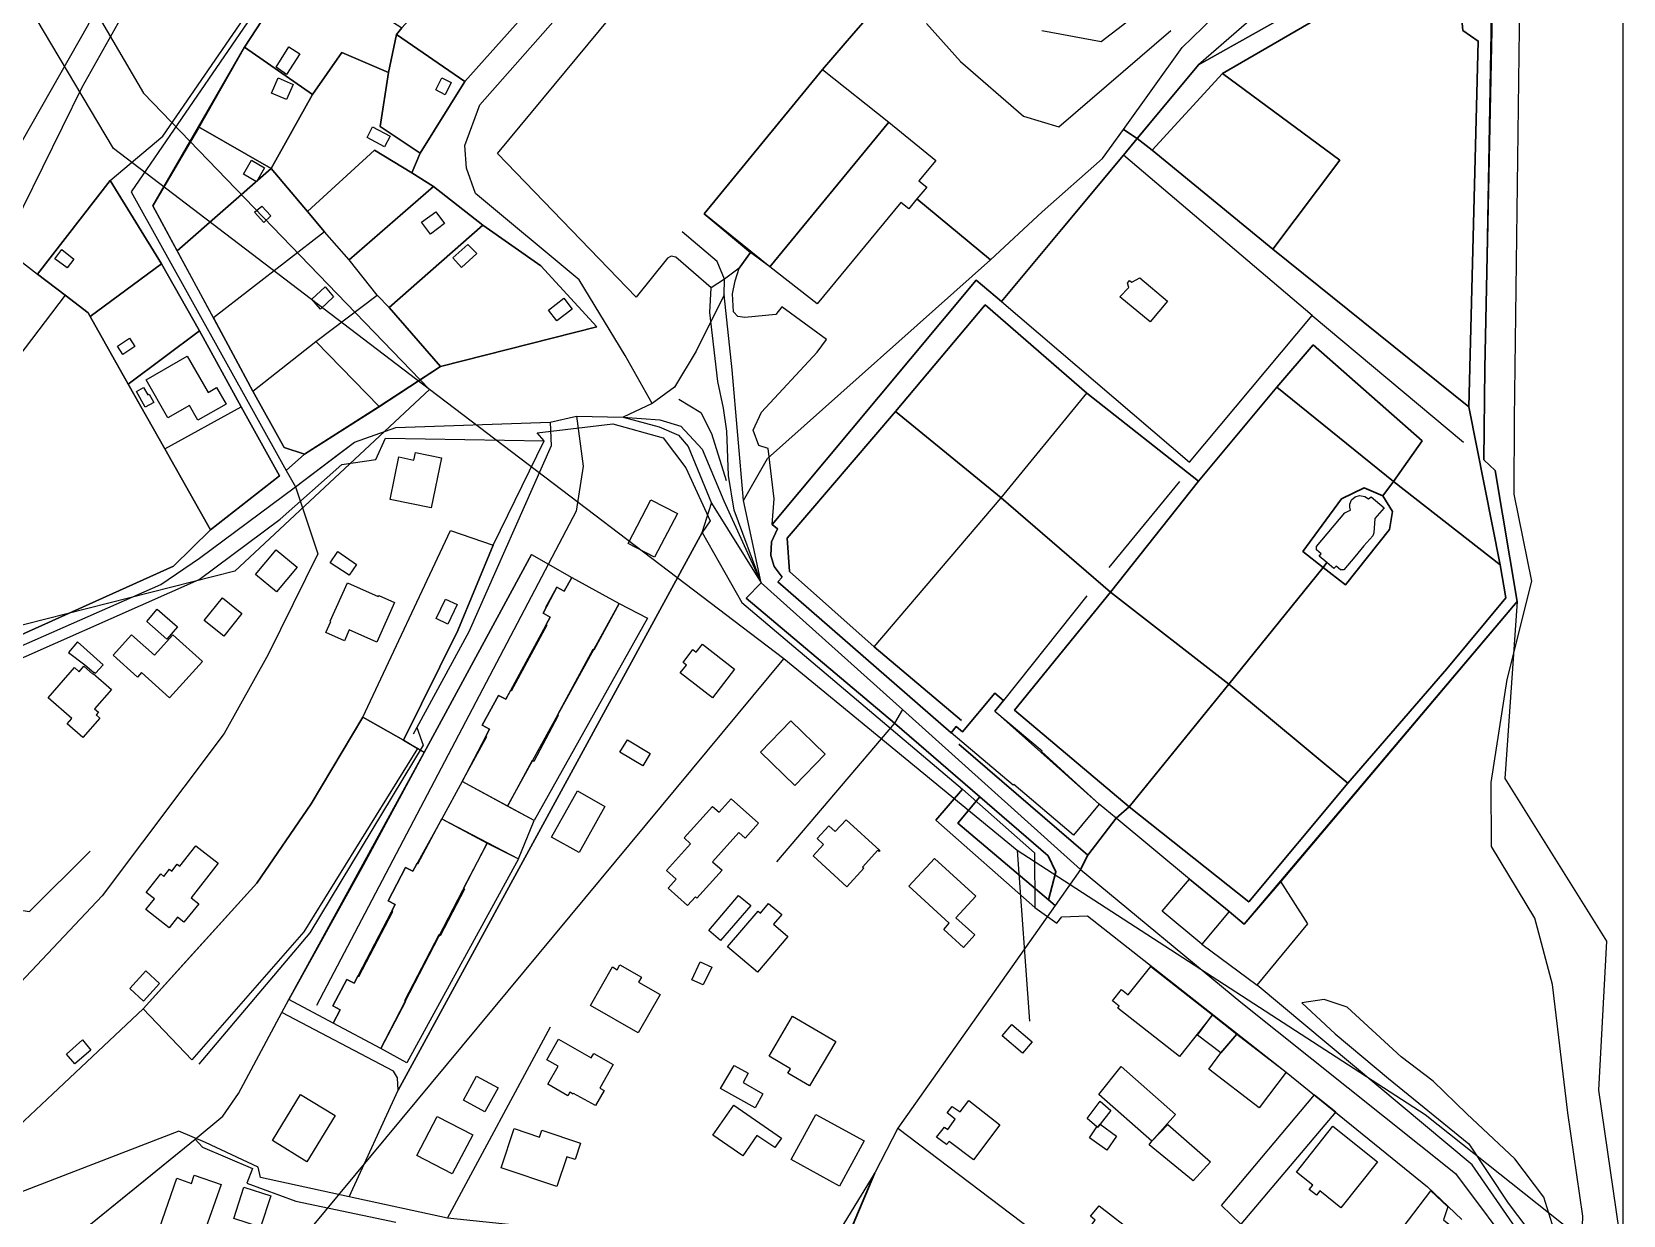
# Model space of a CAD drawing. Header units: millimetres. Extents: x 2635158 to 2636580, y 5834609 to 5836244.
# Drawn here: x 2636179.1 to 2636575.4, y 5835721.9 to 5836016.4 of the extents above; entities that cross this region are included whole.
import ezdxf

# ---------------------------------------------------------------- set-up
doc = ezdxf.new("R2010")
doc.units = ezdxf.units.MM
for name, color, linetype in [('IRT_OpenStreetMap_Vector geometry_amenity_parking', 44, 'Continuous'), ('IRT_OpenStreetMap_Vector geometry_amenity_place_of_worship', 44, 'Continuous'), ('IRT_OpenStreetMap_Vector geometry_barrier_fence', 90, 'Continuous'), ('IRT_OpenStreetMap_Vector geometry_barrier_hedge', 90, 'Continuous'), ('IRT_OpenStreetMap_Vector geometry_barrier_retaining_wall', 90, 'Continuous'), ('IRT_OpenStreetMap_Vector geometry_barrier_wall', 90, 'Continuous'), ('IRT_OpenStreetMap_Vector geometry_building_civic', 10, 'Continuous'), ('IRT_OpenStreetMap_Vector geometry_building_garage', 10, 'Continuous'), ('IRT_OpenStreetMap_Vector geometry_building_house', 10, 'Continuous'), ('IRT_OpenStreetMap_Vector geometry_building_industrial', 10, 'Continuous'), ('IRT_OpenStreetMap_Vector geometry_building_residential', 10, 'Continuous'), ('IRT_OpenStreetMap_Vector geometry_building_yes', 10, 'Continuous'), ('IRT_OpenStreetMap_Vector geometry_highway_path', 220, 'Continuous'), ('IRT_OpenStreetMap_Vector geometry_highway_raceway', 220, 'Continuous'), ('IRT_OpenStreetMap_Vector geometry_highway_residential', 220, 'Continuous'), ('IRT_OpenStreetMap_Vector geometry_highway_service', 220, 'Continuous'), ('IRT_OpenStreetMap_Vector geometry_highway_track', 220, 'Continuous'), ('IRT_OpenStreetMap_Vector geometry_landuse_allotments', 60, 'Continuous'), ('IRT_OpenStreetMap_Vector geometry_landuse_brownfield', 60, 'Continuous'), ('IRT_OpenStreetMap_Vector geometry_landuse_commercial', 60, 'Continuous'), ('IRT_OpenStreetMap_Vector geometry_landuse_grass', 60, 'Continuous'), ('IRT_OpenStreetMap_Vector geometry_landuse_residential', 60, 'Continuous'), ('IRT_OpenStreetMap_Vector geometry_leisure_garden', 82, 'Continuous'), ('IRT_OpenStreetMap_Vector geometry_leisure_park', 82, 'Continuous'), ('IRT_OpenStreetMap_Vector geometry_leisure_playground', 82, 'Continuous'), ('IRT_OpenStreetMap_Vector geometry_natural_cliff', 72, 'Continuous'), ('IRT_OpenStreetMap_Vector geometry_natural_grassland', 72, 'Continuous'), ('IRT_OpenStreetMap_Vector geometry_natural_scrub', 72, 'Continuous'), ('IRT_OpenStreetMap_Vector geometry_power_line', 154, 'Continuous'), ('IRT_OpenStreetMap_Vector geometry_power_minor_line', 154, 'Continuous'), ('IRT_OpenStreetMap_Vector geometry_unknown', 7, 'Continuous')]:
    doc.layers.add(name, color=color, linetype=linetype)
doc.layers.add('IRT_OpenStreetMap_Vector geometry_highway_footway', color=220, linetype='Continuous', lineweight=30)

msp = doc.modelspace()

# ---------------------------------------------------------------- linework, layer by layer
msp.add_lwpolyline([(2635161.27, 5834613.55), (2636575.35, 5834613.55), (2636575.35, 5836234.65), (2635161.27, 5836234.65)], close=True)
at = {"layer": 'IRT_OpenStreetMap_Vector geometry_amenity_parking'}
for points in [[(2636376.01, 5836007.09), (2636392.5, 5835993.97), (2636362.87, 5835957.97), (2636358.11, 5835961.51), (2636346.55, 5835971.1), (2636376.01, 5836007.09)], [(2636254.15, 5835769.65), (2636243.17, 5835775.57), (2636261.64, 5835808.93), (2636276.83, 5835837.08), (2636303.54, 5835886.31), (2636313.58, 5835880.62), (2636311.71, 5835877.21), (2636309.84, 5835878.23), (2636306.43, 5835871.72), (2636308.2, 5835870.76), (2636297.12, 5835850.33), (2636295.32, 5835851.23), (2636291.3, 5835843.86), (2636293.07, 5835842.9), (2636292.2, 5835841.15), (2636286.32, 5835829.81), (2636281.21, 5835820.54), (2636273.97, 5835807.54), (2636272.21, 5835808.47), (2636267.84, 5835800.13), (2636269.62, 5835799.2), (2636259.36, 5835779.62), (2636257.59, 5835780.56), (2636254.11, 5835774), (2636255.9, 5835773.02), (2636254.15, 5835769.65)]]:
    msp.add_lwpolyline(points, dxfattribs=at)
at = {"layer": 'IRT_OpenStreetMap_Vector geometry_amenity_place_of_worship'}
for points in [[(2636461.86, 5835949.35), (2636457.55, 5835944.21), (2636450.02, 5835950.46), (2636452.31, 5835952.83), (2636451.97, 5835953.83), (2636452.43, 5835954.54), (2636453.01, 5835954.15), (2636454.99, 5835955.24), (2636461.86, 5835949.35)], [(2636509.68, 5835901.04), (2636511.06, 5835900.8), (2636511.97, 5835900.17), (2636512.59, 5835900.73), (2636515.83, 5835897.97), (2636513.55, 5835895.33), (2636513.24, 5835891.71), (2636513.04, 5835890.97), (2636510.8, 5835888.48), (2636508.52, 5835885.76), (2636505.83, 5835882.54), (2636505, 5835882.51), (2636503.9, 5835883.42), (2636503.33, 5835882.87), (2636501.61, 5835884.32), (2636499.66, 5835885.93), (2636500.14, 5835886.53), (2636499.01, 5835887.51), (2636498.96, 5835888.33), (2636506.06, 5835896.73), (2636506.85, 5835897.12), (2636507.49, 5835897.37), (2636507.3, 5835898.12), (2636507.33, 5835898.85), (2636507.72, 5835899.94), (2636508.6, 5835900.65), (2636509.68, 5835901.04)]]:
    msp.add_lwpolyline(points, dxfattribs=at)
at = {"layer": 'IRT_OpenStreetMap_Vector geometry_barrier_fence'}
for points in [[(2636319.8, 5835943.03), (2636280.88, 5835933.13), (2636265.6, 5835923.14), (2636247.07, 5835911.33), (2636241.98, 5835912.93), (2636234.19, 5835927.01), (2636224.4, 5835945.25), (2636215.35, 5835961.92), (2636209.27, 5835973.11), (2636220.61, 5835992.77), (2636232.13, 5836012.59), (2636239.28, 5836023.63), (2636246.57, 5836033.35), (2636257.68, 5836048.59), (2636269.64, 5836062.28), (2636281.45, 5836075.79), (2636303.95, 5836098.49), (2636323.14, 5836115.78), (2636335.95, 5836125.54), (2636354.17, 5836139.34), (2636370.44, 5836151.78)], [(2636370.44, 5836151.78), (2636379.25, 5836132.24), (2636380.22, 5836114.49), (2636380.8, 5836103.89), (2636382.17, 5836102.13), (2636369.75, 5836090.13), (2636358.48, 5836079.25), (2636343.72, 5836065), (2636329.15, 5836050.93), (2636315.21, 5836035.48), (2636300.99, 5836019.74), (2636286.94, 5836004.05), (2636275.81, 5835986.24), (2636273.72, 5835981.32), (2636279.17, 5835977.94), (2636291.46, 5835968.27), (2636305.85, 5835958.22), (2636319.8, 5835943.03)], [(2636362.87, 5835957.97), (2636346.55, 5835971.1), (2636376.01, 5836007.09), (2636392.5, 5835993.97)], [(2636198.61, 5835979.44), (2636180.59, 5835956.12), (2636187.42, 5835950.88), (2636193.13, 5835946.51), (2636193.7, 5835945.55), (2636203.16, 5835928.77), (2636212.25, 5835912.63), (2636223.59, 5835892.45), (2636240.79, 5835905.89), (2636231.27, 5835923.13), (2636220.85, 5835942.04), (2636211.44, 5835958.72), (2636198.61, 5835979.44)], [(2636283.37, 5835892.34), (2636293.97, 5835888.7), (2636285.22, 5835867.38), (2636271.72, 5835840.09), (2636261.54, 5835845.86), (2636283.37, 5835892.34)], [(2636261.54, 5835845.86), (2636271.72, 5835840.09), (2636275.15, 5835838.05), (2636246.88, 5835792.41), (2636219, 5835760.54), (2636206.9, 5835773.25), (2636235.14, 5835804.5), (2636248.65, 5835824.3), (2636261.54, 5835845.86)], [(2636470.41, 5835789.35), (2636484.24, 5835779.12), (2636496.83, 5835794.38), (2636490.12, 5835804.98)], [(2636189.32, 5835716.12), (2636219.83, 5835740.82), (2636221.61, 5835738.82), (2636234.12, 5835733.53), (2636232.66, 5835729.83), (2636244.85, 5835725.39), (2636269.78, 5835720.13)]]:
    msp.add_lwpolyline(points, dxfattribs=at)
at = {"layer": 'IRT_OpenStreetMap_Vector geometry_barrier_hedge'}
msp.add_lwpolyline([(2636420.56, 5835949.32), (2636467.39, 5835909.32), (2636497.95, 5835945.8)], dxfattribs=at)
at = {"layer": 'IRT_OpenStreetMap_Vector geometry_barrier_retaining_wall'}
msp.add_lwpolyline([(2636303.54, 5835886.31), (2636276.83, 5835837.08), (2636261.64, 5835808.93), (2636243.17, 5835775.57)], dxfattribs=at)
at = {"layer": 'IRT_OpenStreetMap_Vector geometry_barrier_wall'}
for points in [[(2636477.25, 5835797.47), (2636480.98, 5835794.3), (2636548.99, 5835874.64), (2636543.49, 5835907.22), (2636540.62, 5835909.94), (2636540.91, 5835932.67), (2636542.73, 5836020.79), (2636526.73, 5836033.94), (2636504.36, 5836027.83), (2636469.64, 5836008.21), (2636454.33, 5835989.85), (2636450.93, 5835985.76), (2636435.47, 5835967.21), (2636420.56, 5835949.32), (2636414.25, 5835954.6), (2636389.95, 5835925.49), (2636363.49, 5835893.79), (2636364.79, 5835892.71), (2636363.3, 5835889.47), (2636363.12, 5835886.05), (2636363.98, 5835883.34), (2636365.93, 5835880.68), (2636364.89, 5835879.54), (2636408.02, 5835841.98)], [(2636480.98, 5835794.3), (2636477.25, 5835797.47), (2636467.36, 5835805.53), (2636449.14, 5835820.68), (2636444.9, 5835824.2), (2636418.91, 5835847.35), (2636421.1, 5835850.01), (2636418.91, 5835851.85), (2636410.85, 5835842.22), (2636409.3, 5835843.51), (2636408.02, 5835841.98), (2636364.89, 5835879.54), (2636365.93, 5835880.68), (2636363.98, 5835883.34), (2636363.12, 5835886.05), (2636363.3, 5835889.47), (2636364.79, 5835892.71), (2636363.49, 5835893.79), (2636389.95, 5835925.49), (2636414.25, 5835954.6), (2636420.56, 5835949.32), (2636435.47, 5835967.21), (2636450.93, 5835985.76), (2636454.33, 5835989.85), (2636469.64, 5836008.21), (2636504.36, 5836027.83)], [(2636542.47, 5836021.01), (2636540.91, 5835932.67), (2636540.62, 5835909.94), (2636543.49, 5835907.22), (2636548.99, 5835874.64), (2636490.12, 5835804.98), (2636480.98, 5835794.3)], [(2636450.93, 5835985.76), (2636435.47, 5835967.21), (2636420.56, 5835949.32), (2636467.39, 5835909.32), (2636497.95, 5835945.8), (2636450.93, 5835985.76)], [(2636497.95, 5835945.8), (2636535.57, 5835914.26)], [(2636447.38, 5835883.12), (2636464.98, 5835904.53)], [(2636441.8, 5835876.04), (2636421.1, 5835850.01)], [(2636467.36, 5835805.53), (2636449.14, 5835820.68), (2636444.9, 5835824.2)]]:
    msp.add_lwpolyline(points, dxfattribs=at)
at = {"layer": 'IRT_OpenStreetMap_Vector geometry_building_civic'}
for points in [[(2636399.98, 5835979.38), (2636401.95, 5835977.76), (2636399.53, 5835974.89), (2636397.52, 5835972.34), (2636395.54, 5835973.98), (2636374.71, 5835948.73), (2636362.87, 5835957.97), (2636392.5, 5835993.97), (2636404.18, 5835984.43), (2636399.98, 5835979.38)], [(2636430.51, 5835837.28), (2636444.9, 5835824.2), (2636438.47, 5835816.51), (2636423.67, 5835829.1), (2636423.5, 5835828.89), (2636408.02, 5835841.98), (2636409.3, 5835843.51), (2636410.85, 5835842.22), (2636418.91, 5835851.85), (2636421.1, 5835850.01), (2636418.91, 5835847.35), (2636430.66, 5835837.46), (2636430.51, 5835837.28)], [(2636467.36, 5835805.53), (2636477.25, 5835797.47), (2636470.41, 5835789.35), (2636460.54, 5835797.55), (2636467.36, 5835805.53)], [(2636464.92, 5835761.36), (2636449.51, 5835773.45), (2636449.87, 5835773.89), (2636448.21, 5835775.21), (2636450.46, 5835778.07), (2636452.14, 5835776.75), (2636457.74, 5835783.79), (2636473.12, 5835771.74), (2636464.92, 5835761.36)], [(2636444.82, 5835751.97), (2636450.36, 5835758.91), (2636463.88, 5835746.96), (2636458.01, 5835740.31), (2636444.82, 5835751.97)], [(2636480.19, 5835719.64), (2636475.36, 5835724.34), (2636498.54, 5835751.83), (2636503.85, 5835747.64), (2636480.19, 5835719.64)]]:
    msp.add_lwpolyline(points, dxfattribs=at)
at = {"layer": 'IRT_OpenStreetMap_Vector geometry_building_garage'}
for points in [[(2636258.18, 5835881.16), (2636253.44, 5835884.25), (2636255.29, 5835887.08), (2636259.97, 5835883.88), (2636258.18, 5835881.16)], [(2636347.7, 5835792.79), (2636355.12, 5835801.49), (2636358.13, 5835798.97), (2636350.64, 5835790.26), (2636347.7, 5835792.79)], [(2636420.72, 5835766.54), (2636423.12, 5835769.35), (2636428.22, 5835765.03), (2636425.79, 5835762.19), (2636420.72, 5835766.54)], [(2636350.62, 5835753.43), (2636354.03, 5835759.16), (2636357.49, 5835757.21), (2636356.21, 5835754.88), (2636361.12, 5835752.06), (2636359.24, 5835748.64), (2636350.62, 5835753.43)], [(2636291.9, 5835747.58), (2636286.61, 5835750.54), (2636289.85, 5835756.49), (2636295.21, 5835753.56), (2636291.9, 5835747.58)], [(2636444.57, 5835743.83), (2636444.34, 5835743.92), (2636441.89, 5835745.97), (2636445.11, 5835750.29), (2636447.77, 5835747.99), (2636445.11, 5835744.54), (2636444.57, 5835743.83)], [(2636229.41, 5835721.11), (2636231.93, 5835728.86), (2636238.64, 5835726.67), (2636236.04, 5835718.88), (2636229.41, 5835721.11)]]:
    msp.add_lwpolyline(points, dxfattribs=at)
at = {"layer": 'IRT_OpenStreetMap_Vector geometry_building_house'}
for points in [[(2636207.58, 5835929.81), (2636217.83, 5835935.71), (2636223.02, 5835926.69), (2636225.16, 5835927.91), (2636227.55, 5835923.79), (2636220.51, 5835919.76), (2636218.38, 5835923.45), (2636212.99, 5835920.38), (2636207.58, 5835929.81)], [(2636234.87, 5835881.34), (2636239.97, 5835887.5), (2636245.17, 5835883.22), (2636240.08, 5835877.07), (2636234.87, 5835881.34)], [(2636222.04, 5835869.87), (2636226.6, 5835875.58), (2636231.46, 5835871.69), (2636226.91, 5835865.99), (2636222.04, 5835869.87)], [(2636203.97, 5835866.38), (2636209.69, 5835861.27), (2636214.25, 5835866.34), (2636221.61, 5835859.7), (2636213.44, 5835850.66), (2636206.48, 5835856.95), (2636205.41, 5835855.77), (2636199.35, 5835861.24), (2636203.97, 5835866.38)], [(2636348.59, 5835850.69), (2636340.59, 5835856.87), (2636342.1, 5835858.81), (2636341.31, 5835859.49), (2636343.73, 5835862.67), (2636344.58, 5835862.03), (2636346.13, 5835864.03), (2636354.09, 5835857.83), (2636348.59, 5835850.69)], [(2636314.96, 5835827.48), (2636321.84, 5835823.61), (2636315.41, 5835812.18), (2636308.55, 5835816.01), (2636314.96, 5835827.48)], [(2636207.56, 5835797.94), (2636209.68, 5835800.63), (2636207.61, 5835802.22), (2636211.24, 5835806.83), (2636212, 5835806.23), (2636213.4, 5835808), (2636214, 5835807.53), (2636215.33, 5835809.24), (2636215.98, 5835808.74), (2636219.96, 5835813.84), (2636225.51, 5835809.47), (2636218.79, 5835800.89), (2636220.74, 5835799.35), (2636217, 5835794.81), (2636215.41, 5835796.07), (2636213.34, 5835793.42), (2636207.56, 5835797.94)], [(2636330.13, 5835767.26), (2636318.2, 5835774.09), (2636323.75, 5835783.73), (2636324.84, 5835782.98), (2636325.55, 5835784.22), (2636330.91, 5835781.15), (2636330.2, 5835779.91), (2636335.6, 5835776.8), (2636330.13, 5835767.26)], [(2636362.69, 5835761.51), (2636368.5, 5835771.45), (2636379.28, 5835765.09), (2636372.75, 5835754.08), (2636367.37, 5835757.21), (2636368.04, 5835758.35), (2636362.69, 5835761.51)], [(2636494.01, 5835732.63), (2636503.1, 5835744.06), (2636514.19, 5835735.14), (2636505.02, 5835723.76), (2636499.86, 5835727.92), (2636499, 5835726.85), (2636497.19, 5835728.31), (2636498.06, 5835729.38), (2636494.01, 5835732.63)], [(2636527.5, 5835727.97), (2636531.7, 5835723.95), (2636530.61, 5835720.71), (2636531.94, 5835719.68), (2636529.14, 5835715.99), (2636528.13, 5835716.69), (2636527.07, 5835715.29), (2636526.72, 5835715.54), (2636521.81, 5835709.11), (2636520.79, 5835709.9), (2636519.96, 5835708.81), (2636516.5, 5835711.47), (2636517.35, 5835712.55), (2636516.32, 5835713.34), (2636527.5, 5835727.97)]]:
    msp.add_lwpolyline(points, dxfattribs=at)
at = {"layer": 'IRT_OpenStreetMap_Vector geometry_building_industrial'}
for points in [[(2636479.18, 5835766.92), (2636475.2, 5835762.3), (2636469.37, 5835766.72), (2636473.12, 5835771.74), (2636479.18, 5835766.92)], [(2636479.18, 5835766.92), (2636491.48, 5835757.45), (2636484.7, 5835748.59), (2636472.2, 5835758.23), (2636475.2, 5835762.3), (2636479.18, 5835766.92)]]:
    msp.add_lwpolyline(points, dxfattribs=at)
at = {"layer": 'IRT_OpenStreetMap_Vector geometry_building_residential'}
for points in [[(2636268.32, 5835900.03), (2636270.52, 5835910.61), (2636274.27, 5835909.84), (2636274.67, 5835911.75), (2636281.18, 5835910.38), (2636278.6, 5835897.93), (2636268.32, 5835900.03)], [(2636257.73, 5835879.3), (2636265.41, 5835875.88), (2636265.51, 5835876.11), (2636269.43, 5835874.35), (2636265.01, 5835864.49), (2636258.18, 5835867.58), (2636256.96, 5835864.87), (2636252.38, 5835866.94), (2636253.6, 5835869.65), (2636253.43, 5835869.78), (2636257.73, 5835879.3)], [(2636304.1, 5835834.82), (2636303.74, 5835835.03), (2636297.61, 5835823.72), (2636286.32, 5835829.81), (2636292.41, 5835841.01), (2636292.2, 5835841.15), (2636293.07, 5835842.9), (2636291.3, 5835843.86), (2636295.32, 5835851.23), (2636297.12, 5835850.33), (2636298.37, 5835852.53), (2636298.59, 5835852.41), (2636307.49, 5835868.8), (2636307.22, 5835868.95), (2636308.2, 5835870.76), (2636306.43, 5835871.72), (2636307.2, 5835873.13), (2636307.11, 5835873.2), (2636309.84, 5835878.23), (2636311.71, 5835877.21), (2636313.58, 5835880.62), (2636325.41, 5835874.14), (2636319.05, 5835862.55), (2636318.82, 5835862.66), (2636310, 5835846.43), (2636310.23, 5835846.3), (2636310.13, 5835846.07), (2636304.1, 5835834.82)], [(2636189.74, 5835858.2), (2636190.89, 5835857.16), (2636192.11, 5835858.56), (2636194.35, 5835856.59), (2636194.45, 5835856.72), (2636198.96, 5835852.77), (2636194.77, 5835847.96), (2636195.76, 5835847.1), (2636195.17, 5835846.42), (2636196.1, 5835845.61), (2636191.84, 5835840.78), (2636187.92, 5835844.2), (2636189.06, 5835845.51), (2636183.18, 5835850.63), (2636189.74, 5835858.2)], [(2636369.1, 5835828.84), (2636360.58, 5835837.13), (2636368.12, 5835844.9), (2636376.66, 5835836.6), (2636369.1, 5835828.84)], [(2636360.1, 5835819.46), (2636356.77, 5835815.76), (2636355.19, 5835817.16), (2636348.62, 5835809.88), (2636350.98, 5835807.77), (2636344.72, 5835800.84), (2636344.36, 5835801.13), (2636342.39, 5835798.97), (2636337.59, 5835803.32), (2636339.55, 5835805.49), (2636337.15, 5835807.66), (2636343.16, 5835814.32), (2636341.53, 5835815.79), (2636348.63, 5835823.65), (2636350.25, 5835822.18), (2636353.25, 5835825.5), (2636360.1, 5835819.46)], [(2636254.11, 5835774), (2636257.59, 5835780.56), (2636259.36, 5835779.62), (2636260.32, 5835781.43), (2636260.59, 5835781.29), (2636269.06, 5835797.46), (2636268.79, 5835797.61), (2636269.62, 5835799.2), (2636267.84, 5835800.13), (2636272.21, 5835808.47), (2636273.97, 5835807.54), (2636275.06, 5835809.5), (2636275.28, 5835809.31), (2636281.21, 5835820.54), (2636292.52, 5835814.48), (2636286.58, 5835803.26), (2636286.87, 5835803.05), (2636280.79, 5835791.46), (2636280.51, 5835791.66), (2636271.9, 5835775.22), (2636272.17, 5835775.07), (2636266.03, 5835763.35), (2636254.15, 5835769.65), (2636255.9, 5835773.02), (2636254.11, 5835774)], [(2636373.64, 5835811.31), (2636376.26, 5835814.18), (2636374.7, 5835815.61), (2636377.58, 5835818.81), (2636379.17, 5835817.37), (2636381.86, 5835820.33), (2636390.31, 5835812.64), (2636390.1, 5835812.41), (2636389.74, 5835812.75), (2636385.94, 5835808.55), (2636386.28, 5835808.23), (2636382.06, 5835803.6), (2636373.64, 5835811.31)], [(2636397.46, 5835803.8), (2636403.85, 5835810.71), (2636414.17, 5835801.3), (2636409.24, 5835795.91), (2636413.92, 5835791.64), (2636411.11, 5835788.54), (2636406.18, 5835792.97), (2636407.56, 5835794.55), (2636397.46, 5835803.8)], [(2636365.85, 5835796.72), (2636363.8, 5835794.32), (2636367.39, 5835791.26), (2636359.79, 5835782.41), (2636352.36, 5835788.71), (2636359.97, 5835797.58), (2636360.53, 5835797.1), (2636362.58, 5835799.5), (2636365.85, 5835796.72)], [(2636307.33, 5835760.58), (2636310.28, 5835765.69), (2636318.42, 5835761.06), (2636319.03, 5835762.16), (2636323.88, 5835759.41), (2636320.56, 5835753.54), (2636321.61, 5835752.95), (2636319.48, 5835749.18), (2636314.04, 5835752.22), (2636313.94, 5835752.05), (2636313.1, 5835752.52), (2636312.56, 5835751.56), (2636307.65, 5835754.51), (2636310.2, 5835758.95), (2636307.33, 5835760.58)], [(2636410.26, 5835747.64), (2636412.43, 5835750.43), (2636420.13, 5835744.42), (2636413.63, 5835735.69), (2636407.53, 5835740.27), (2636406.9, 5835739.45), (2636404.42, 5835741.35), (2636406.41, 5835743.8), (2636407.2, 5835743.2), (2636409, 5835745.81), (2636407.06, 5835747.39), (2636408.3, 5835748.98), (2636410.26, 5835747.64)], [(2636275, 5835736.78), (2636280.04, 5835746.48), (2636288.93, 5835741.87), (2636283.83, 5835732.15), (2636275, 5835736.78)], [(2636353.89, 5835749.26), (2636365.78, 5835741.06), (2636364.17, 5835738.7), (2636359.67, 5835741.74), (2636356.16, 5835736.7), (2636348.7, 5835741.82), (2636353.89, 5835749.26)], [(2636386.36, 5835740.36), (2636380.23, 5835729.15), (2636368.19, 5835735.75), (2636374.33, 5835746.96), (2636386.36, 5835740.36)], [(2636295.96, 5835733.67), (2636299.22, 5835743.45), (2636305.55, 5835741.32), (2636306.13, 5835743.05), (2636315.76, 5835739.84), (2636314.38, 5835735.74), (2636312.34, 5835736.42), (2636309.87, 5835729.01), (2636295.96, 5835733.67)], [(2636215.25, 5835731.08), (2636218.86, 5835729.81), (2636219.55, 5835731.85), (2636226.28, 5835729.5), (2636221.87, 5835717.08), (2636218.03, 5835718.42), (2636217.31, 5835716.38), (2636210.9, 5835718.68), (2636215.25, 5835731.08)], [(2636440.07, 5835715.6), (2636443.92, 5835720.66), (2636442.74, 5835721.67), (2636444.85, 5835724.18), (2636454.09, 5835717.12), (2636448.17, 5835709.45), (2636440.07, 5835715.6)]]:
    msp.add_lwpolyline(points, dxfattribs=at)
at = {"layer": 'IRT_OpenStreetMap_Vector geometry_building_yes'}
for points in [[(2636239.98, 5836007.61), (2636243.17, 5836012.67), (2636245.84, 5836010.98), (2636242.55, 5836005.77), (2636239.98, 5836007.61)], [(2636238.83, 5836001.18), (2636240.45, 5836004.94), (2636244.17, 5836003.32), (2636242.56, 5835999.58), (2636238.83, 5836001.18)], [(2636279.69, 5836001.97), (2636281.2, 5836004.99), (2636283.51, 5836003.79), (2636282.06, 5836000.78), (2636279.69, 5836001.97)], [(2636262.6, 5835990.16), (2636263.93, 5835992.75), (2636268.38, 5835990.45), (2636266.95, 5835987.77), (2636262.6, 5835990.16)], [(2636231.87, 5835981.03), (2636233.84, 5835984.52), (2636237.11, 5835982.61), (2636235.06, 5835979.06), (2636231.87, 5835981.03)], [(2636234.6, 5835971.51), (2636236.39, 5835973.06), (2636238.65, 5835970.64), (2636236.9, 5835969.01), (2636234.6, 5835971.51)], [(2636276.16, 5835969.02), (2636279.71, 5835971.66), (2636281.87, 5835968.74), (2636278.36, 5835966.06), (2636276.16, 5835969.02)], [(2636186.63, 5835962.23), (2636189.63, 5835959.88), (2636187.91, 5835957.66), (2636184.89, 5835959.9), (2636186.63, 5835962.23)], [(2636283.96, 5835960.2), (2636287.71, 5835963.51), (2636289.92, 5835961.25), (2636286.13, 5835957.81), (2636283.96, 5835960.2)], [(2636252.18, 5835952.92), (2636254.29, 5835950.46), (2636251.02, 5835947.4), (2636248.88, 5835949.9), (2636252.18, 5835952.92)], [(2636307.79, 5835947.15), (2636311.58, 5835950.1), (2636313.67, 5835947.37), (2636309.84, 5835944.47), (2636307.79, 5835947.15)], [(2636203.48, 5835940.15), (2636204.81, 5835938.13), (2636201.83, 5835936.12), (2636200.45, 5835938.16), (2636203.48, 5835940.15)], [(2636205.19, 5835926.87), (2636206.94, 5835927.87), (2636208.03, 5835926.04), (2636208.35, 5835926.21), (2636209.52, 5835924.15), (2636207.38, 5835922.98), (2636205.19, 5835926.87)], [(2636279.84, 5835870.39), (2636282.16, 5835875.21), (2636285.06, 5835873.91), (2636282.74, 5835869.03), (2636279.84, 5835870.39)], [(2636215.43, 5835868.34), (2636212.76, 5835865.3), (2636207.78, 5835869.7), (2636210.38, 5835872.71), (2636215.43, 5835868.34)], [(2636196.88, 5835858.84), (2636190.5, 5835864.56), (2636188.24, 5835861.94), (2636192.32, 5835858.91), (2636194.56, 5835856.95), (2636194.66, 5835857.07), (2636194.98, 5835856.79), (2636196.88, 5835858.84)], [(2636331.28, 5835833.7), (2636325.53, 5835837.12), (2636327.48, 5835840.24), (2636333.13, 5835836.79), (2636331.28, 5835833.7)], [(2636206.91, 5835775.15), (2636203.54, 5835778.3), (2636207.53, 5835782.7), (2636210.92, 5835779.58), (2636206.91, 5835775.15)], [(2636343.45, 5835780.5), (2636345.54, 5835784.99), (2636348.41, 5835783.66), (2636346.32, 5835779.22), (2636343.45, 5835780.5)], [(2636187.76, 5835762.01), (2636191.74, 5835765.51), (2636193.83, 5835762.98), (2636189.82, 5835759.57), (2636187.76, 5835762.01)], [(2636239.08, 5835740.49), (2636246, 5835751.91), (2636254.64, 5835746.68), (2636247.64, 5835735.21), (2636239.08, 5835740.49)], [(2636442.49, 5835741.11), (2636444.34, 5835743.92), (2636444.57, 5835743.83), (2636445.11, 5835744.54), (2636449.23, 5835741.58), (2636446.76, 5835738.07), (2636442.49, 5835741.11)], [(2636472.6, 5835735.19), (2636468.29, 5835730.43), (2636457.32, 5835739.44), (2636458.01, 5835740.31), (2636462.01, 5835744.48), (2636472.6, 5835735.19)]]:
    msp.add_lwpolyline(points, dxfattribs=at)
at = {"layer": 'IRT_OpenStreetMap_Vector geometry_highway_footway'}
for points in [[(2636475.57, 5836006.09), (2636504.99, 5836023.04), (2636527.26, 5836030.2), (2636534.81, 5836023.04), (2636535.43, 5836016.77), (2636539.27, 5836014.11), (2636536.92, 5835923.11)], [(2636488.11, 5835962.3), (2636504.78, 5835984.48), (2636475.57, 5836006.09), (2636458.09, 5835986.96)], [(2636544.71, 5835883.74), (2636536.92, 5835923.11), (2636488.11, 5835962.3), (2636458.09, 5835986.96), (2636454.33, 5835989.85), (2636450.94, 5835992.13)], [(2636417.79, 5835959.72), (2636399.53, 5835974.89)], [(2636469.64, 5835904.59), (2636441.85, 5835926.5), (2636416.53, 5835948.45), (2636394.18, 5835921.97), (2636367.2, 5835890.43), (2636367.78, 5835882.12), (2636388.86, 5835863.35), (2636410.57, 5835845.03)], [(2636489.08, 5835928), (2636518.2, 5835904.53), (2636544.71, 5835883.74), (2636546.14, 5835875.56), (2636531.47, 5835857.88), (2636506.84, 5835829.44), (2636482.15, 5835799.85), (2636452.36, 5835823.52), (2636423.83, 5835847.58), (2636447.71, 5835876.99), (2636469.64, 5835904.59), (2636489.08, 5835928), (2636498.18, 5835938.5)], [(2636500.68, 5835883.08), (2636506.21, 5835878.75), (2636517.21, 5835892.53), (2636517.93, 5835897.06), (2636515.51, 5835900.96), (2636518.2, 5835904.53), (2636525.29, 5835914.6), (2636498.18, 5835938.5)], [(2636506.84, 5835829.44), (2636477.14, 5835854.08), (2636447.71, 5835876.99), (2636420.48, 5835900.41), (2636394.18, 5835921.97)], [(2636515.51, 5835900.96), (2636510.84, 5835902.94), (2636505.23, 5835900.17), (2636495.63, 5835887.12), (2636500.68, 5835883.08)], [(2636440.24, 5835807.95), (2636442.04, 5835811.49), (2636449.14, 5835820.68), (2636452.36, 5835823.52), (2636477.14, 5835854.08), (2636500.68, 5835883.08), (2636501.61, 5835884.32)], [(2636432.3, 5835800.38), (2636434.12, 5835807.33), (2636432.16, 5835811.37), (2636415.14, 5835825.98), (2636393.95, 5835844.32), (2636357.03, 5835875.49), (2636360.77, 5835879.32)], [(2636442.04, 5835811.49), (2636409.95, 5835839.16)], [(2636433.93, 5835799.01), (2636432.3, 5835800.38), (2636409.69, 5835819.5), (2636415.14, 5835825.98)], [(2636377.49, 5835704.71), (2636379.59, 5835710.04), (2636389.04, 5835732.4)]]:
    msp.add_lwpolyline(points, dxfattribs=at)
at = {"layer": 'IRT_OpenStreetMap_Vector geometry_highway_path'}
for points in [[(2636564.24, 5835690.21), (2636565.3, 5835721.65), (2636561.6, 5835747.41), (2636557.77, 5835779.35), (2636553.38, 5835795.85), (2636542.61, 5835813.64), (2636542.49, 5835829.59), (2636546.44, 5835855.26), (2636552.65, 5835879.67), (2636548.21, 5835901.33), (2636548.33, 5835920.1), (2636549.61, 5836023.66), (2636560.11, 5836036.77), (2636567.55, 5836054.33), (2636567.06, 5836067.12), (2636575.35, 5836098.28)], [(2636388.86, 5835863.35), (2636420.48, 5835900.41), (2636441.85, 5835926.5)], [(2636274.99, 5835843.27), (2636276.56, 5835838.85), (2636248.34, 5835792.19), (2636220.76, 5835759.51)], [(2636270.37, 5835753.02), (2636302.38, 5835811.74)], [(2636236.07, 5835731.31), (2636235.47, 5835733.81), (2636222.41, 5835739.96), (2636215.74, 5835742.78), (2636169.04, 5835724.79), (2636147.12, 5835729.32), (2636125.68, 5835727.11), (2636103.12, 5835719.83), (2636086.66, 5835718.83), (2636086.36, 5835710.61)]]:
    msp.add_lwpolyline(points, dxfattribs=at)
at = {"layer": 'IRT_OpenStreetMap_Vector geometry_highway_raceway'}
msp.add_lwpolyline([(2636358.68, 5836061.29), (2636365.27, 5836053.87), (2636373.05, 5836044.54), (2636391.35, 5836024.79), (2636383.74, 5836016.01), (2636376.01, 5836007.09), (2636346.55, 5835971.1), (2636358.11, 5835961.51), (2636355.25, 5835957.59), (2636351.61, 5835954.86), (2636348.29, 5835952.75), (2636339.49, 5835960.38), (2636338.36, 5835960.61), (2636337.41, 5835960.12), (2636329.61, 5835950.42), (2636295.08, 5835986.12), (2636328.94, 5836027.02), (2636358.68, 5836061.29)], dxfattribs=at)
at = {"layer": 'IRT_OpenStreetMap_Vector geometry_highway_residential'}
for points in [[(2636360.77, 5835879.32), (2636356.32, 5835899.8), (2636353.53, 5835932.28), (2636351.48, 5835950.97), (2636344.52, 5835936.95), (2636339.18, 5835928.02), (2636333.57, 5835923.88), (2636326.39, 5835920.48)], [(2636056.65, 5835739.16), (2636066.71, 5835745.35), (2636083.93, 5835760.22), (2636096.63, 5835772.66), (2636109.62, 5835787.46), (2636127.51, 5835813.12), (2636139.97, 5835830.96), (2636142.11, 5835834.02), (2636152.99, 5835849.69), (2636161.61, 5835856.75), (2636168.76, 5835860.21), (2636211.3, 5835878.86), (2636220.91, 5835885.45), (2636244.76, 5835903.17), (2636255.53, 5835911.31), (2636259.49, 5835914.31), (2636269.74, 5835917.96), (2636308.23, 5835919.29), (2636314.75, 5835920.73), (2636326.39, 5835920.48)], [(2636326.39, 5835920.48), (2636335.33, 5835918.09), (2636340.18, 5835916.06), (2636342.52, 5835913.18), (2636348.37, 5835899.12), (2636360.77, 5835879.32)], [(2636244.76, 5835903.17), (2636250.38, 5835886.5), (2636238.02, 5835861.46), (2636227.06, 5835841.78), (2636196.69, 5835801.41), (2636150.44, 5835752.46)], [(2636360.77, 5835879.32), (2636395.92, 5835847.75), (2636417.28, 5835828.57), (2636440.24, 5835807.95)], [(2636440.24, 5835807.95), (2636433.93, 5835799.01), (2636394.75, 5835743.57), (2636389.04, 5835732.4), (2636377.94, 5835714.25), (2636374.69, 5835711.58), (2636370.18, 5835711.26), (2636357.24, 5835712.53), (2636326.66, 5835716.6), (2636282.67, 5835721.14), (2636258.18, 5835726.43), (2636270.37, 5835753.02)], [(2636440.24, 5835807.95), (2636480.12, 5835774.88), (2636533.62, 5835732.23), (2636549.6, 5835710.85), (2636564.24, 5835690.21)], [(2636282.67, 5835721.14), (2636308.31, 5835768.76)], [(2636394.75, 5835743.57), (2636517.29, 5835650.7), (2636523.64, 5835652.27), (2636530.43, 5835657.4), (2636543.49, 5835668.57), (2636564.24, 5835690.21)], [(2636258.18, 5835726.43), (2636236.07, 5835731.31)]]:
    msp.add_lwpolyline(points, dxfattribs=at)
at = {"layer": 'IRT_OpenStreetMap_Vector geometry_highway_service'}
for points in [[(2636371.37, 5836155.14), (2636327.17, 5836120.39), (2636325.75, 5836119.28), (2636302.55, 5836099.33), (2636268.41, 5836064.44), (2636241.51, 5836031.45), (2636203.89, 5835976.57), (2636242.46, 5835907.28), (2636244.76, 5835903.17)], [(2636356.32, 5835899.8), (2636362.32, 5835910.21), (2636417.79, 5835959.72), (2636430.72, 5835971.65), (2636445.74, 5835984.88), (2636450.94, 5835992.13), (2636465.57, 5836012.5), (2636475.85, 5836022.47), (2636492.26, 5836035.76)], [(2636351.48, 5835950.97), (2636351.61, 5835954.86), (2636349.76, 5835959.27), (2636341.02, 5835966.63)], [(2636314.75, 5835920.73), (2636316.43, 5835908.36), (2636314.66, 5835897.09), (2636250.02, 5835774.06)], [(2636302.38, 5835811.74), (2636346.02, 5835891.81), (2636348.37, 5835899.12)], [(2636395.92, 5835847.75), (2636393.95, 5835844.32), (2636364.57, 5835809.82)], [(2636139.97, 5835830.96), (2636175.27, 5835798), (2636178.54, 5835797.47), (2636193.64, 5835812.53)]]:
    msp.add_lwpolyline(points, dxfattribs=at)
at = {"layer": 'IRT_OpenStreetMap_Vector geometry_highway_track'}
for points in [[(2636333.57, 5835923.88), (2636326.91, 5835935.87), (2636315.38, 5835954.68), (2636289.64, 5835976.21), (2636287.4, 5835982.5), (2636286.96, 5835988.17), (2636290.69, 5835998.23), (2636316.4, 5836027.5), (2636348.77, 5836062.02), (2636368.29, 5836081.39), (2636386.99, 5836100.79)], [(2636308.23, 5835919.29), (2636308.42, 5835913.38), (2636287.95, 5835867.13), (2636274.99, 5835843.27), (2636274.08, 5835841.6)]]:
    msp.add_lwpolyline(points, dxfattribs=at)
at = {"layer": 'IRT_OpenStreetMap_Vector geometry_landuse_allotments'}
for points in [[(2636239.28, 5836023.63), (2636232.13, 5836012.59), (2636220.63, 5835992.45), (2636209.27, 5835973.11), (2636234.19, 5835927.01), (2636241.98, 5835912.93)], [(2636241.98, 5835912.93), (2636247.07, 5835911.33), (2636265.47, 5835922.97), (2636280.88, 5835933.13), (2636319.8, 5835943.03), (2636305.85, 5835958.22), (2636291.46, 5835968.27), (2636279.17, 5835977.94), (2636273.72, 5835981.32), (2636275.81, 5835986.24), (2636286.94, 5836004.05), (2636300.99, 5836019.74)], [(2636212.25, 5835912.63), (2636203.16, 5835928.77), (2636193.7, 5835945.55), (2636193.13, 5835946.51), (2636187.42, 5835950.88), (2636180.59, 5835956.12), (2636198.61, 5835979.44), (2636211.44, 5835958.72), (2636220.85, 5835942.04), (2636231.27, 5835923.13), (2636240.79, 5835905.89), (2636223.59, 5835892.45), (2636212.25, 5835912.63)]]:
    msp.add_lwpolyline(points, dxfattribs=at)
at = {"layer": 'IRT_OpenStreetMap_Vector geometry_landuse_brownfield'}
msp.add_lwpolyline([(2636223.59, 5835892.45), (2636193.13, 5835946.51), (2636187.42, 5835950.88), (2636127.84, 5835872.58), (2636151.12, 5835855.42), (2636160.52, 5835859.17), (2636214.45, 5835883.47), (2636223.59, 5835892.45)], dxfattribs=at)
at = {"layer": 'IRT_OpenStreetMap_Vector geometry_landuse_commercial'}
msp.add_lwpolyline([(2636128.69, 5836061.09), (2636188.08, 5836115.75), (2636200.17, 5836105.95), (2636220.35, 5836088.85), (2636229.7, 5836081.49), (2636211.96, 5836058.14), (2636193.26, 5836018.35), (2636169.8, 5835977.22)], dxfattribs=at)
at = {"layer": 'IRT_OpenStreetMap_Vector geometry_landuse_grass'}
for points in [[(2636300.99, 5836019.74), (2636286.94, 5836004.05), (2636275.81, 5835986.24), (2636273.72, 5835981.32), (2636279.17, 5835977.94), (2636291.46, 5835968.27), (2636305.85, 5835958.22), (2636319.8, 5835943.03), (2636280.88, 5835933.13), (2636265.6, 5835923.14), (2636247.07, 5835911.33), (2636242.46, 5835907.28), (2636244.76, 5835903.17), (2636259.49, 5835914.31), (2636269.74, 5835917.96), (2636308.23, 5835919.29), (2636314.75, 5835920.73), (2636326.39, 5835920.48), (2636335.49, 5835919.84), (2636340.75, 5835918.3), (2636346.05, 5835912.57), (2636351.45, 5835899.66), (2636360.77, 5835879.32), (2636353.98, 5835897.35), (2636352.56, 5835906.01), (2636352.18, 5835917.02), (2636351.35, 5835922.76), (2636349.98, 5835929.37), (2636347.95, 5835946.53), (2636348.29, 5835952.75), (2636339.49, 5835960.38), (2636338.36, 5835960.61), (2636337.41, 5835960.12), (2636329.61, 5835950.42), (2636295.08, 5835986.12), (2636328.94, 5836027.02)], [(2636304.92, 5835916.59), (2636323.81, 5835918.9), (2636336.34, 5835915.38), (2636341.98, 5835907.88), (2636348.01, 5835894.69), (2636346.02, 5835891.81), (2636302.38, 5835811.74), (2636270.37, 5835753.02), (2636270.21, 5835756.05), (2636269.22, 5835757.74), (2636241.41, 5835772.35), (2636243.17, 5835775.57), (2636276.83, 5835837.08), (2636273.82, 5835838.81), (2636271.72, 5835840.09), (2636285.22, 5835867.38), (2636293.97, 5835888.7), (2636306.74, 5835914.64), (2636304.92, 5835916.59)], [(2636410.89, 5835827.91), (2636428.77, 5835812.1), (2636428.9, 5835798.47), (2636404.26, 5835820.23), (2636410.89, 5835827.91)]]:
    msp.add_lwpolyline(points, dxfattribs=at)
at = {"layer": 'IRT_OpenStreetMap_Vector geometry_landuse_residential'}
for points in [[(2636171.98, 5835962.73), (2636180.59, 5835956.12), (2636187.42, 5835950.88), (2636193.13, 5835946.51), (2636193.7, 5835945.55), (2636203.16, 5835928.77), (2636212.25, 5835912.63), (2636223.59, 5835892.45), (2636214.45, 5835883.47), (2636160.52, 5835859.17)], [(2636163, 5835854.57), (2636220.8, 5835880.08), (2636240.95, 5835895.1), (2636256.3, 5835908.7), (2636264.77, 5835910.01), (2636267.23, 5835915.27), (2636306.74, 5835914.64), (2636304.92, 5835916.59), (2636323.81, 5835918.9), (2636336.34, 5835915.38), (2636341.98, 5835907.88), (2636348.01, 5835894.69), (2636346.02, 5835891.81), (2636355.9, 5835874.38), (2636410.89, 5835827.91), (2636404.26, 5835820.23), (2636428.9, 5835798.47), (2636434.34, 5835794.58), (2636435.58, 5835796.15), (2636442.01, 5835796.37), (2636491.48, 5835757.45), (2636526.61, 5835728.96), (2636535.22, 5835720.81)], [(2636189.32, 5835716.12), (2636208.66, 5835731.79), (2636219.83, 5835740.82), (2636226.7, 5835746.54), (2636230.61, 5835752.19), (2636241.41, 5835772.35), (2636243.17, 5835775.57), (2636276.83, 5835837.08), (2636275.15, 5835838.05), (2636273.82, 5835838.81), (2636271.72, 5835840.09), (2636261.54, 5835845.86), (2636248.65, 5835824.3), (2636235.14, 5835804.5), (2636217.6, 5835785.11), (2636206.9, 5835773.25), (2636184.36, 5835752.08), (2636163.1, 5835732.15)]]:
    msp.add_lwpolyline(points, dxfattribs=at)
at = {"layer": 'IRT_OpenStreetMap_Vector geometry_leisure_garden'}
for points in [[(2636325.41, 5835874.14), (2636332.42, 5835870.52), (2636304.23, 5835820.12), (2636297.61, 5835823.72), (2636325.41, 5835874.14)], [(2636292.52, 5835814.48), (2636300.34, 5835810.57), (2636272.48, 5835759.79), (2636266.03, 5835763.35), (2636292.52, 5835814.48)]]:
    msp.add_lwpolyline(points, dxfattribs=at)
at = {"layer": 'IRT_OpenStreetMap_Vector geometry_leisure_park'}
msp.add_lwpolyline([(2636565.64, 5835694.12), (2636537.73, 5835734.39), (2636484.24, 5835779.12), (2636496.83, 5835794.38), (2636490.12, 5835804.98), (2636548.99, 5835874.64), (2636545.89, 5835830.56), (2636571.22, 5835790.06), (2636569.18, 5835752.98), (2636575.04, 5835712.98), (2636569.79, 5835702.81), (2636565.64, 5835694.12)], dxfattribs=at)
at = {"layer": 'IRT_OpenStreetMap_Vector geometry_leisure_playground'}
msp.add_lwpolyline([(2636333.28, 5835899.96), (2636339.87, 5835896.56), (2636334.21, 5835885.67), (2636327.62, 5835889.08), (2636333.28, 5835899.96)], dxfattribs=at)
at = {"layer": 'IRT_OpenStreetMap_Vector geometry_natural_cliff'}
msp.add_lwpolyline([(2636340.26, 5835924.99), (2636345.73, 5835921.68), (2636348.38, 5835916.49), (2636352, 5835904.73)], dxfattribs=at)
at = {"layer": 'IRT_OpenStreetMap_Vector geometry_natural_grassland'}
for points in [[(2636495.45, 5836030.73), (2636469.64, 5836008.21), (2636420.56, 5835949.32), (2636414.25, 5835954.6), (2636389.95, 5835925.49), (2636363.49, 5835893.79), (2636364, 5835900.22), (2636362.47, 5835912.76), (2636360.13, 5835913.49), (2636358.72, 5835917.31), (2636360.79, 5835921.79), (2636374.68, 5835936.72), (2636376.98, 5835939.88), (2636365.84, 5835947.95), (2636364.36, 5835946.09), (2636356.67, 5835945.32), (2636354.93, 5835945.58), (2636353.81, 5835946.7), (2636353.57, 5835951.19), (2636354.22, 5835954.49), (2636355.25, 5835957.59), (2636358.11, 5835961.51), (2636346.55, 5835971.1), (2636376.01, 5836007.09), (2636383.74, 5836016.01), (2636391.35, 5836024.79)], [(2636286.32, 5835829.81), (2636281.21, 5835820.54), (2636300.34, 5835810.57), (2636304.23, 5835820.12), (2636286.32, 5835829.81)]]:
    msp.add_lwpolyline(points, dxfattribs=at)
at = {"layer": 'IRT_OpenStreetMap_Vector geometry_natural_scrub'}
for points in [[(2636462.04, 5836026.83), (2636445.36, 5836013.92), (2636430.63, 5836016.7)], [(2636401.87, 5836018.5), (2636410.38, 5836009.04), (2636426.08, 5835995.41), (2636434.86, 5835992.82), (2636462.69, 5836016.75)], [(2636189.32, 5835716.12), (2636208.66, 5835731.79), (2636219.83, 5835740.82), (2636226.7, 5835746.54), (2636230.61, 5835752.19), (2636241.41, 5835772.35), (2636243.17, 5835775.57), (2636276.83, 5835837.08), (2636275.15, 5835838.05), (2636246.88, 5835792.41), (2636219, 5835760.54), (2636206.9, 5835773.25), (2636184.36, 5835752.08), (2636163.1, 5835732.15), (2636152.45, 5835745.49), (2636145.57, 5835744.12), (2636125.97, 5835729.81), (2636123.5, 5835733.64), (2636115.18, 5835728.92), (2636102.01, 5835721.53), (2636095.62, 5835723.05), (2636092.13, 5835723.95), (2636088.43, 5835723.52), (2636085.82, 5835721.2)], [(2636500.92, 5835775.55), (2636495.38, 5835774.78), (2636503.63, 5835767.01), (2636516.89, 5835755.95), (2636536.9, 5835739.63), (2636546.75, 5835724.87), (2636556.02, 5835712.57), (2636558.07, 5835718.4), (2636555.61, 5835726.37), (2636548.4, 5835735.94), (2636536.45, 5835747.09), (2636528.03, 5835755.25), (2636520.04, 5835761.33), (2636506.67, 5835773.7), (2636500.92, 5835775.55)]]:
    msp.add_lwpolyline(points, dxfattribs=at)
at = {"layer": 'IRT_OpenStreetMap_Vector geometry_power_line'}
for points in [[(2636074.07, 5836234.65), (2636081.56, 5836215.07), (2636206.91, 5836001.17), (2636278.13, 5835927.44), (2636229.7, 5835882.17), (2636166.84, 5835866.29)], [(2636575.35, 5835707.71), (2636526.08, 5835746.83), (2636424.51, 5835812.63), (2636366.34, 5835860.4)]]:
    msp.add_lwpolyline(points, dxfattribs=at)
at = {"layer": 'IRT_OpenStreetMap_Vector geometry_power_minor_line'}
for points in [[(2636366.34, 5835860.4), (2636278.13, 5835927.44), (2636199.48, 5835987.43), (2636068.97, 5836206.62), (2636058.74, 5836234.65)], [(2636099.47, 5835518.4), (2636110.22, 5835556.74), (2636118.34, 5835567.3), (2636127.02, 5835580.16), (2636244.54, 5835713.66), (2636366.34, 5835860.4)], [(2636424.51, 5835812.63), (2636427.54, 5835770.19)]]:
    msp.add_lwpolyline(points, dxfattribs=at)
at = {"layer": 'IRT_OpenStreetMap_Vector geometry_unknown'}
for points in [[(2636562.76, 5836234.65), (2636568.12, 5836226.97), (2636570.98, 5836211.58), (2636564.95, 5836179.8), (2636558.29, 5836157.18), (2636545.72, 5836107.1), (2636544.85, 5836073.83), (2636495.45, 5836030.73), (2636469.64, 5836008.21), (2636504.36, 5836027.83), (2636526.73, 5836033.94), (2636542.73, 5836020.79), (2636540.91, 5835932.67), (2636540.62, 5835909.94), (2636543.49, 5835907.22), (2636548.99, 5835874.64), (2636545.89, 5835830.56), (2636571.22, 5835790.06), (2636569.18, 5835752.98), (2636575.04, 5835712.98), (2636569.79, 5835702.81), (2636575.35, 5835695.15)], [(2636246.57, 5836033.35), (2636271.24, 5836017.42), (2636269.93, 5836015.79), (2636267.97, 5836006.3), (2636256.36, 5836011.32), (2636249.04, 5836000.79), (2636232.13, 5836012.59), (2636239.28, 5836023.63), (2636246.57, 5836033.35)], [(2636284.68, 5836032.36), (2636300.99, 5836019.74), (2636286.94, 5836004.05), (2636269.93, 5836015.79), (2636271.24, 5836017.42), (2636284.68, 5836032.36)], [(2636206.54, 5836029.23), (2636191.55, 5836002.54), (2636171.98, 5835962.73), (2636180.59, 5835956.12), (2636198.61, 5835979.44), (2636211.72, 5835990.5), (2636239.64, 5836031.03)], [(2636220.61, 5835992.77), (2636232.13, 5836012.59), (2636249.04, 5836000.79), (2636238.75, 5835982.38), (2636220.61, 5835992.77)], [(2636269.93, 5836015.79), (2636286.94, 5836004.05), (2636275.81, 5835986.24), (2636265.83, 5835992.84), (2636267.97, 5836006.3), (2636269.93, 5836015.79)], [(2636267.97, 5836006.3), (2636265.83, 5835992.84), (2636275.81, 5835986.24), (2636273.72, 5835981.32), (2636264.49, 5835986.99), (2636247.76, 5835971.72), (2636238.75, 5835982.38), (2636249.04, 5836000.79), (2636256.36, 5836011.32), (2636267.97, 5836006.3)], [(2636209.27, 5835973.11), (2636220.61, 5835992.77), (2636238.75, 5835982.38), (2636215.35, 5835961.92), (2636209.27, 5835973.11)], [(2636264.49, 5835986.99), (2636273.72, 5835981.32), (2636279.17, 5835977.94), (2636258.14, 5835959.67), (2636252.03, 5835966.68), (2636247.76, 5835971.72), (2636264.49, 5835986.99)], [(2636238.75, 5835982.38), (2636247.76, 5835971.72), (2636252.03, 5835966.68), (2636224.4, 5835945.25), (2636215.35, 5835961.92), (2636238.75, 5835982.38)], [(2636180.59, 5835956.12), (2636187.42, 5835950.88), (2636193.13, 5835946.51), (2636193.7, 5835945.55), (2636211.44, 5835958.72), (2636198.61, 5835979.44), (2636180.59, 5835956.12)], [(2636279.17, 5835977.94), (2636291.46, 5835968.27), (2636268.11, 5835947.85), (2636265.16, 5835950.9), (2636258.14, 5835959.67), (2636279.17, 5835977.94)], [(2636224.4, 5835945.25), (2636234.19, 5835927.01), (2636249.87, 5835939.37), (2636265.16, 5835950.9), (2636258.14, 5835959.67), (2636252.03, 5835966.68), (2636224.4, 5835945.25)], [(2636291.46, 5835968.27), (2636305.85, 5835958.22), (2636319.8, 5835943.03), (2636280.88, 5835933.13), (2636268.11, 5835947.85), (2636291.46, 5835968.27)], [(2636211.44, 5835958.72), (2636193.7, 5835945.55), (2636203.16, 5835928.77), (2636220.85, 5835942.04), (2636211.44, 5835958.72)], [(2636249.87, 5835939.37), (2636265.16, 5835950.9), (2636268.11, 5835947.85), (2636280.88, 5835933.13), (2636265.6, 5835923.14), (2636249.87, 5835939.37)], [(2636203.16, 5835928.77), (2636212.25, 5835912.63), (2636231.27, 5835923.13), (2636220.85, 5835942.04), (2636203.16, 5835928.77)], [(2636249.87, 5835939.37), (2636265.6, 5835923.14), (2636247.07, 5835911.33), (2636241.98, 5835912.93), (2636234.19, 5835927.01), (2636249.87, 5835939.37)], [(2636212.25, 5835912.63), (2636231.27, 5835923.13), (2636240.79, 5835905.89), (2636223.59, 5835892.45), (2636212.25, 5835912.63)]]:
    msp.add_lwpolyline(points, dxfattribs=at)

doc.saveas('drawing.dxf')
